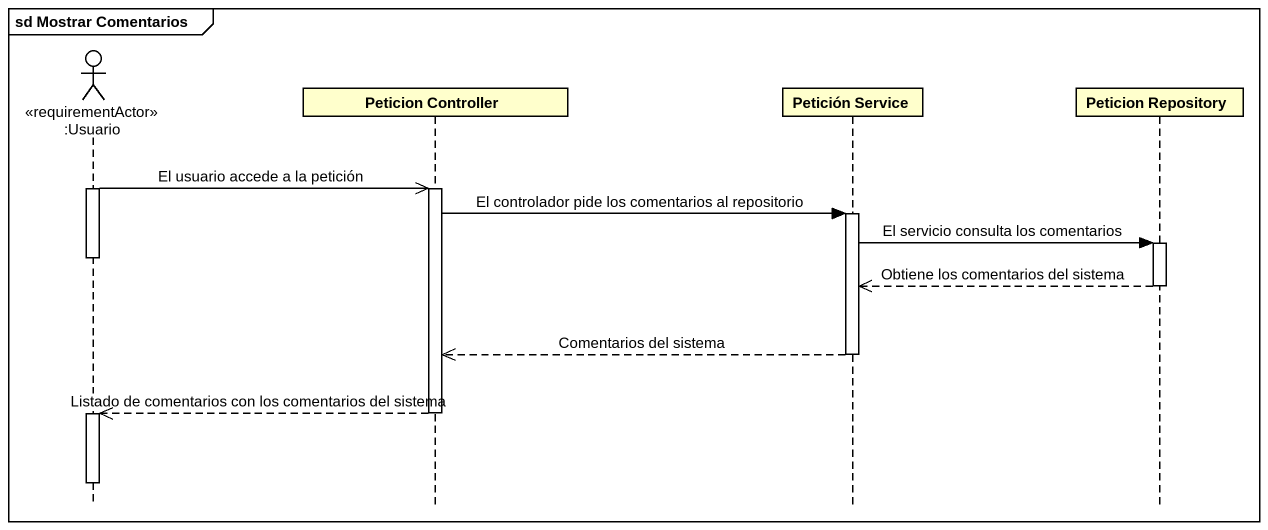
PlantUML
@startuml
mainframe sd Mostrar Comentarios
hide footbox
actor ":Usuario" as Usuario <<requirementActor>>
participant "Peticion Controller" as Peticion_Controller
participant "Petición Service" as Petición_Service
participant "Peticion Repository" as Peticion_Repository

activate Usuario
Usuario ->> Peticion_Controller : El usuario accede a la petición
activate Peticion_Controller
Peticion_Controller -> Petición_Service : El controlador pide los comentarios al repositorio
activate Petición_Service
Petición_Service -> Peticion_Repository : El servicio consulta los comentarios
activate Peticion_Repository
deactivate Usuario
Peticion_Repository -->> Petición_Service : Obtiene los comentarios del sistema
deactivate Peticion_Repository
Petición_Service -->> Peticion_Controller : Comentarios del sistema
deactivate Petición_Service
Peticion_Controller -->> Usuario : Listado de comentarios con los comentarios del sistema
deactivate Peticion_Controller
activate Usuario
deactivate Usuario
@enduml
